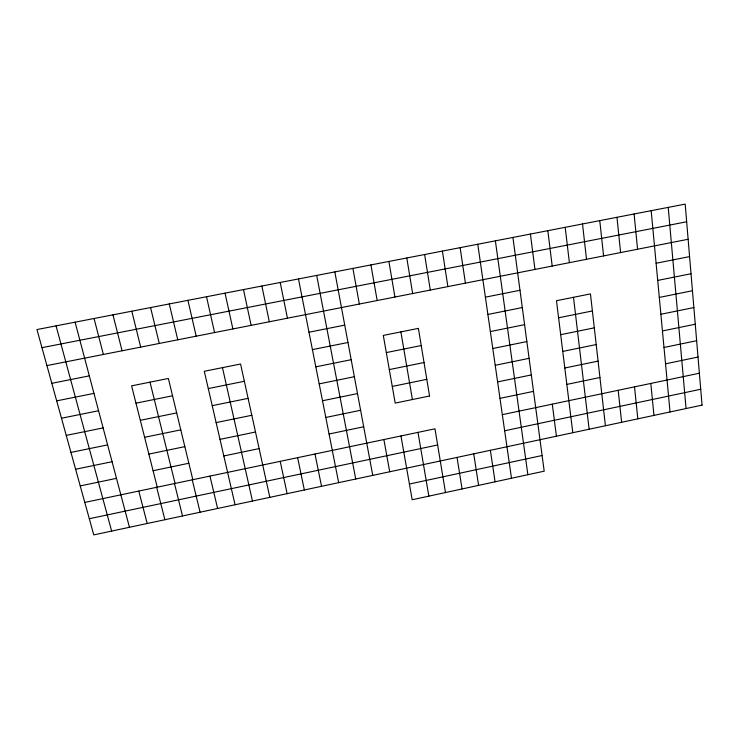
<?xml version="1.0" encoding="UTF-8"?>
<svg xmlns="http://www.w3.org/2000/svg" width="739" height="739" viewBox="0 0 739 739"><rect width="100%" height="100%" fill="white"/><g stroke="black" fill="none" stroke-linecap="round" stroke-linejoin="round"><path stroke-width="1.11" d="M409.415 484.036L542.103 455.52M89.308 518.732L437.636 444.97M504.663 430.782L700.72 389.259M84.791 502.409L434.975 428.805L445.488 492.543M502.335 414.644L699.371 373.232M80.228 485.911L116.485 478.355M153.075 470.715L188.851 463.251M223.815 455.963L259.13 448.601M329.067 434.005L363.69 426.782M499.989 398.358L533.521 391.365M566.831 384.409L599.939 377.509M665.534 363.828L698.013 357.048M75.609 469.247L112.069 461.709M148.872 454.088L184.833 446.642M219.991 439.363L255.491 432.019M325.797 417.47L360.614 410.265M497.615 381.906L531.323 374.932M564.808 367.994L598.082 361.112M664.001 347.469L696.646 340.707M70.953 452.416L107.608 444.887M144.613 437.294L180.778 429.867M216.13 422.606L251.823 415.272M322.509 400.76L357.5 393.573M392.27 386.432L426.809 379.338M495.222 365.288L529.096 358.332M562.758 351.422L596.197 344.559M662.449 330.952L695.26 324.218M66.251 435.41L103.109 427.899M140.318 420.315L176.686 412.907M212.222 405.674L248.11 398.358M319.174 383.883L354.36 376.714M389.305 369.592L424.029 362.526M492.802 348.512L526.852 341.575M560.689 334.684L594.304 327.839M660.888 314.269L693.866 307.553M56.681 400.861L93.964 393.388M312.412 349.612L347.977 342.49M487.897 314.454L522.307 307.553M657.719 280.423L691.03 273.744M61.494 418.228L98.564 410.736M135.976 403.171L172.538 395.79M208.278 388.566L244.36 381.278M315.812 366.84L351.182 359.69M386.321 352.586L421.23 345.538M490.363 331.571L524.588 324.652M558.601 317.779L592.382 310.953M659.308 297.429L692.452 290.732M51.832 383.31L89.317 375.865M308.985 332.217L344.734 325.114M485.403 297.161L519.988 290.288M656.103 263.25L689.589 256.59M46.917 365.583L688.129 239.27M41.966 347.663L686.66 221.774M56.053 325.853L111.644 531.092M75.092 322.167L129.454 527.295M94.056 318.5L103.377 354.461M138.784 491.056L147.2 523.508M157.25 487.177L131.588 385.85L168.363 378.479L192.833 479.703M112.965 314.842L122.074 350.776M156.668 487.297L164.889 519.729M150.008 382.165L175.069 483.435M131.801 311.193L140.696 347.108M174.487 483.555L182.515 515.97M150.58 307.563L159.264 343.45M192.251 479.823L200.093 512.219M169.286 303.941L177.757 339.811M209.959 476.101L217.608 508.487M187.928 300.33L196.195 336.18M235.067 504.755L204.297 371.283L240.572 364.013L269.827 497.347M206.514 296.736L214.569 332.559M222.467 367.643L252.479 501.051M225.035 293.152L232.887 328.947M243.482 289.577L251.131 325.354M280.21 461.339L287.12 493.661M261.874 286.021L269.319 321.77M297.623 457.672L304.357 489.975M280.21 282.474L287.453 318.204M314.99 454.023L321.539 486.317M298.473 278.936L338.665 482.659M316.68 275.416L355.736 479.02M334.822 271.906L372.752 475.389M352.9 268.405L359.348 304.034M383.883 439.548L389.712 471.768M370.923 264.922L377.176 300.524M400.963 435.955L412.177 499.749L544.2 471.177L512.921 237.441M388.88 261.44L394.94 297.023M400.88 331.885L412.408 399.54M417.997 432.37L428.86 496.137M406.783 257.976L412.648 293.54M424.62 254.53L430.292 290.058M457.035 457.413L462.069 488.95M442.393 251.084L447.88 286.593M473.727 453.848L478.595 485.375M460.12 247.657L465.413 283.139M490.373 450.3L495.075 481.81M477.773 244.239L511.499 478.253M495.379 240.831L527.877 474.706M530.408 234.051L534.962 269.439M552.292 404.15L556.421 436.204M547.83 230.679L552.199 266.049M572.808 432.712L556.485 300.708L590.452 293.9L605.417 425.756M565.196 227.316L569.39 262.659M573.492 297.3L589.14 429.23M582.508 223.972L586.517 259.287M599.763 220.628L603.597 255.925M618.173 390.294L621.647 422.292M616.963 217.303L620.612 252.572M634.515 386.866L637.831 418.837M634.099 213.987L637.572 249.228M650.81 383.439L653.96 415.401M651.179 210.68L670.042 411.965M668.213 207.382L686.069 408.547M702.05 405.138L93.779 534.897L36.95 329.557L685.182 204.103L702.05 405.138M429.553 395.993L395.199 403.106L383.301 335.414L418.394 328.375L429.553 395.993"/></g></svg>
